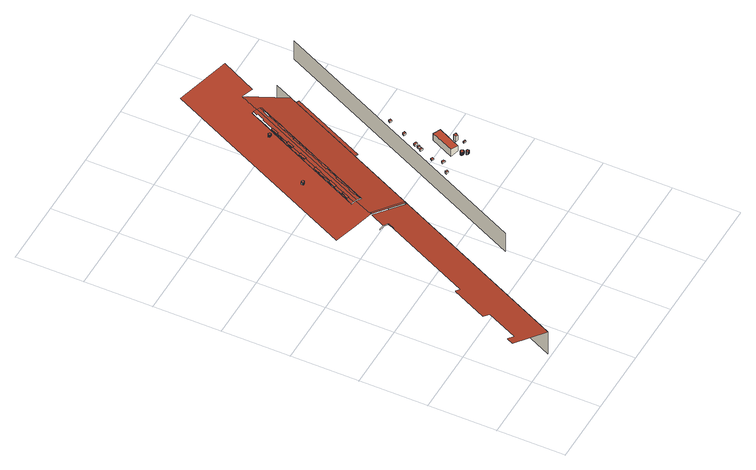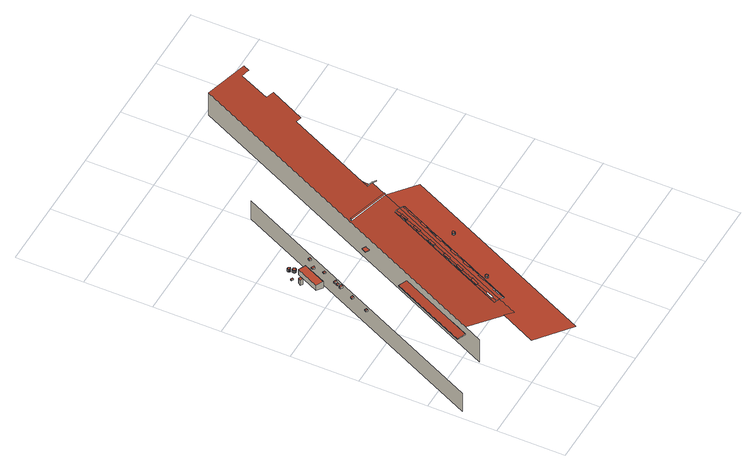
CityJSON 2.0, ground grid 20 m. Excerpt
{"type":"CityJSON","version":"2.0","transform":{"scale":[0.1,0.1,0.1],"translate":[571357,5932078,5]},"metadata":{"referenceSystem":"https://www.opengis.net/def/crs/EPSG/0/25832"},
"CityObjects":{
"building1":{"type":"Building","attributes":{"Grundfläche 2D":"11258.269333","Grundhöhe NN":"5.771"},"children":["building1-1","building1-2","building1-3","building1-4","building1-5","building1-6","building1-7","building1-8","building1-9","building1-10"],"geometry":[{"type":"MultiSurface","lod":"3","boundaries":[[[0,1,2,3,4,5,6,7,8,9,10,11,12,13,14,15,16,17,18,19,20,21,22,23,24,25,26,27]],[[28,29,30,31,6,5,4,32,33,34]],[[31,30,35]],[[36,37,38,39]],[[40,41,42,43,25,24,23,44,45,46]],[[47,48,42,41,49,50]],[[1,0,38,37]],[[48,47,51,52,53,54,55,56,57,58,59,60]],[[60,59,58,61,62,43,42,48]],[[44,63,64,65,66,67,68,69,70,71,72,73,74,75,76,77,78,79,80,81,82,83,84,85,45]],[[86,87,88,89,61,58,57,90,91,92,93,94,95,96]],[[68,67,66,65,64,63,44,23,22,97,98]],[[40,46,99,100,101,102,103,104,105,106,107,108,109,110,111,112,113,114,115,116,117,118,96,95,119,120,121,90,57,122,123,53,52,124,125,49,41]],[[126,18,17,127,128]],[[129,130,131,132,99,46,45,85,133,134,81,80,135,136,76,75,137,138,72,71,139,140,141,142,143,144,145,146,147,148,149,150,151,152,153]],[[87,154,115,114,155,156,157,111,158,159,88]],[[61,89,62]],[[160,161,162,163,26,25,43,62,164,165,20,19,166]],[[110,167,111]],[[158,168,169,170,171,164,62,89,88,159]],[[22,172,97]],[[173,69,68,98,97,172,174,175,176,177,132,131,178,179,180,153,152,181,182,183,149,148,184,185,186,143,142]]],"semantics":{"surfaces":[{"type":"RoofSurface"},{"type":"WallSurface"}],"values":[0,1,0,0,1,0,1,0,1,0,0,1,0,1,0,0,1,0,0,1,1,0]}}]},
"building1-1":{"type":"BuildingInstallation","parents":["building1"],"geometry":[{"type":"MultiSurface","lod":"3","boundaries":[[[124,187,188,125]],[[189,190,134,133]],[[187,124,52,51]],[[190,82,81,134]],[[188,187,51,47,50]],[[189,133,85,84]],[[50,49,188]],[[49,125,188]],[[190,189,84,83,82]]],"semantics":{"surfaces":[{"type":"RoofSurface"},{"type":"WallSurface"}],"values":[0,0,1,1,1,1,1,1,1]}}]},
"building1-2":{"type":"BuildingInstallation","parents":["building1"],"geometry":[{"type":"MultiSurface","lod":"3","boundaries":[[[191,192,193,194,195,196,197,198,199,200,201,202,203,204,205,206,207,208,209,210,211,212,213,214,215,216,217]],[[197,196,218,219]],[[198,197,219,220]],[[199,198,220,221]],[[200,199,221,222]],[[201,200,222,223]],[[202,201,223,224]],[[203,202,224,225]],[[204,203,225,226]],[[205,204,226,227]],[[205,227,228]],[[206,205,228,229]],[[207,206,229,230]],[[208,207,230,231]],[[209,208,231,232]],[[210,209,232,233]],[[211,210,233,234]],[[212,211,234,235]],[[213,212,235,236]],[[214,213,236,237]],[[215,214,237,238]],[[216,215,238,239]],[[217,216,239,240]],[[191,217,240,241]],[[191,241,242]],[[192,191,242,243]],[[193,192,243,244]],[[194,193,244,245]],[[195,194,245,246]],[[196,195,246,218]]],"semantics":{"surfaces":[{"type":"RoofSurface"},{"type":"WallSurface"}],"values":[0,1,1,1,1,1,1,1,1,1,1,1,1,1,1,1,1,1,1,1,1,1,1,1,1,1,1,1,1,1]}}]},
"building1-3":{"type":"BuildingInstallation","parents":["building1"],"geometry":[{"type":"MultiSurface","lod":"3","boundaries":[[[247,123,122,248]],[[249,250,136,135]],[[248,122,57,56]],[[250,77,76,136]],[[247,248,56,55,54]],[[249,135,80,79]],[[247,54,53,123]],[[250,249,79,78,77]]],"semantics":{"surfaces":[{"type":"RoofSurface"},{"type":"WallSurface"}],"values":[0,0,1,1,1,1,1,1]}}]},
"building1-4":{"type":"BuildingInstallation","parents":["building1"],"geometry":[{"type":"MultiSurface","lod":"3","boundaries":[[[251,252,253,254]],[[255,256,254,253]],[[256,257,251,254]],[[257,258,252,251]],[[258,255,253,252]],[[258,257,256,255]]],"semantics":{"surfaces":[{"type":"RoofSurface"},{"type":"WallSurface"},{"type":"OuterCeilingSurface"}],"values":[0,1,1,1,1,2]}}]},
"building1-5":{"type":"BuildingInstallation","parents":["building1"],"geometry":[{"type":"MultiSurface","lod":"3","boundaries":[[[120,119,259,260,121]],[[261,262,138,137]],[[93,259,119,95,94]],[[262,73,72,138]],[[91,260,259,93,92]],[[261,137,75,74]],[[91,90,260]],[[90,121,260]],[[261,74,73,262]]],"semantics":{"surfaces":[{"type":"RoofSurface"},{"type":"WallSurface"}],"values":[0,0,1,1,1,1,1,1,1]}}]},
"building1-6":{"type":"BuildingInstallation","parents":["building1"],"geometry":[{"type":"MultiSurface","lod":"3","boundaries":[[[263,118,117,264]],[[265,266,141,140]],[[117,116,264]],[[264,116,115,154]],[[173,142,266]],[[142,141,266]],[[86,263,264,154,87]],[[140,139,265]],[[139,71,265]],[[71,70,265]],[[86,96,263]],[[96,118,263]],[[266,265,70,69,173]]],"semantics":{"surfaces":[{"type":"RoofSurface"},{"type":"WallSurface"}],"values":[0,0,1,1,1,1,1,1,1,1,1,1,1]}}]},
"building1-7":{"type":"BuildingInstallation","parents":["building1"],"geometry":[{"type":"MultiSurface","lod":"3","boundaries":[[[112,267,268,113]],[[145,269,270,147,146]],[[267,112,111,157]],[[270,184,148,147]],[[268,267,157,156,155]],[[145,144,269]],[[144,143,269]],[[143,186,269]],[[268,155,114,113]],[[184,270,269,186,185]]],"semantics":{"surfaces":[{"type":"RoofSurface"},{"type":"WallSurface"}],"values":[0,0,1,1,1,1,1,1,1,1]}}]},
"building1-8":{"type":"BuildingInstallation","parents":["building1"],"geometry":[{"type":"MultiSurface","lod":"3","boundaries":[[[271,272,273,274,275,276,277,278,279,280,281,282,283,284,285,286,287,288,289,290,291,292,293,294,295,296,297,298,299]],[[274,273,300,301]],[[275,274,301,302]],[[276,275,302,303]],[[277,276,303,304]],[[278,277,304,305]],[[279,278,305,306]],[[280,279,306,307]],[[281,280,307,308]],[[282,281,308,309]],[[283,282,309,310]],[[284,283,310,311]],[[285,284,311,312]],[[286,285,312,313]],[[286,313,314]],[[287,286,314,315]],[[288,287,315,316]],[[289,288,316,317]],[[290,289,317,318]],[[291,290,318,319]],[[292,291,319,320]],[[293,292,320,321]],[[294,293,321,322]],[[295,294,322,323]],[[295,323,324]],[[296,295,324,325]],[[297,296,325,326]],[[298,297,326,327]],[[299,298,327,328]],[[299,328,329]],[[271,299,329,330]],[[272,271,330,331]],[[273,272,331,300]]],"semantics":{"surfaces":[{"type":"RoofSurface"},{"type":"WallSurface"}],"values":[0,1,1,1,1,1,1,1,1,1,1,1,1,1,1,1,1,1,1,1,1,1,1,1,1,1,1,1,1,1,1,1,1]}}]},
"building1-9":{"type":"BuildingInstallation","parents":["building1"],"geometry":[{"type":"MultiSurface","lod":"3","boundaries":[[[108,332,333,109]],[[334,335,151,150]],[[108,107,332]],[[107,336,332]],[[335,181,152,151]],[[167,333,332,336,337,338]],[[334,150,149,183]],[[333,167,110,109]],[[335,334,183,182,181]]],"semantics":{"surfaces":[{"type":"RoofSurface"},{"type":"WallSurface"}],"values":[0,0,1,1,1,1,1,1,1]}}]},
"building1-10":{"type":"BuildingInstallation","parents":["building1"],"geometry":[{"type":"MultiSurface","lod":"3","boundaries":[[[339,340,341,342]],[[341,340,343,344]],[[340,339,345,343]],[[342,341,344,346]],[[342,346,345,339]],[[343,345,346,344]]],"semantics":{"surfaces":[{"type":"RoofSurface"},{"type":"WallSurface"},{"type":"OuterCeilingSurface"}],"values":[0,1,1,1,1,2]}}]},
"building2":{"type":"Building","attributes":{"Grundfläche 2D":"3226.239899","Grundhöhe NN":"5.572"},"children":["building2-1","building2-2","building2-3","building2-4","building2-5","building2-6","building2-7","building2-8","building2-9","building2-10","building2-11","building2-12"],"geometry":[{"type":"MultiSurface","lod":"3","boundaries":[[[347,348,349,350]],[[351,352,353,354]],[[352,355,356,353]],[[351,357,355,352]],[[357,351,354,358]],[[355,357,358,356]]],"semantics":{"surfaces":[{"type":"WallSurface"},{"type":"RoofSurface"}],"values":[0,0,0,1,0,0]}}]},
"building2-1":{"type":"BuildingInstallation","parents":["building2"],"geometry":[{"type":"MultiSurface","lod":"3","boundaries":[[[359,360,361,362]],[[362,361,363,364]],[[359,362,364,365]],[[360,359,365,366]],[[361,360,366,363]]],"semantics":{"surfaces":[{"type":"RoofSurface"},{"type":"WallSurface"}],"values":[0,1,1,1,1]}}]},
"building2-2":{"type":"BuildingInstallation","parents":["building2"],"geometry":[{"type":"MultiSurface","lod":"3","boundaries":[[[367,368,369,370]],[[370,369,371,372]],[[367,370,372,373]],[[368,367,373,374]],[[369,368,374,371]]],"semantics":{"surfaces":[{"type":"RoofSurface"},{"type":"WallSurface"}],"values":[0,1,1,1,1]}}]},
"building2-3":{"type":"BuildingInstallation","parents":["building2"],"geometry":[{"type":"MultiSurface","lod":"3","boundaries":[[[375,376,377,378]],[[378,377,379,380]],[[375,378,380,381]],[[376,375,381,382]],[[377,376,382,379]]],"semantics":{"surfaces":[{"type":"RoofSurface"},{"type":"WallSurface"}],"values":[0,1,1,1,1]}}]},
"building2-4":{"type":"BuildingInstallation","parents":["building2"],"geometry":[{"type":"MultiSurface","lod":"3","boundaries":[[[383,384,385,386,387,388,389,390,391,392,393,394,395,396,397,398,399,400,401,402,403,404,405,406,407,408,409,410,411,412,413,414,415,416,417,418,419,420,421]],[[386,385,422,423]],[[383,421,424,425]],[[384,383,425,426]],[[385,384,426,422]],[[387,386,423,427]],[[388,387,427,428]],[[389,388,428,429]],[[390,389,429,430]],[[391,390,430,431]],[[392,391,431,432]],[[393,392,432,433]],[[394,393,433,434]],[[395,394,434,435]],[[396,395,435,436]],[[397,396,436,437]],[[398,397,437,438]],[[399,398,438,439]],[[400,399,439,440]],[[401,400,440,441]],[[402,401,441,442]],[[403,402,442,443]],[[404,403,443,444]],[[405,404,444,445]],[[405,445,446]],[[406,405,446,447]],[[407,406,447,448]],[[408,407,448,449]],[[409,408,449,450]],[[410,409,450,451]],[[411,410,451,452]],[[412,411,452,453]],[[413,412,453,454]],[[414,413,454,455]],[[415,414,455,456]],[[416,415,456,457]],[[417,416,457,458]],[[417,458,459]],[[418,417,459,460]],[[419,418,460,461]],[[420,419,461,462]],[[421,420,462,424]]],"semantics":{"surfaces":[{"type":"RoofSurface"},{"type":"WallSurface"}],"values":[0,1,1,1,1,1,1,1,1,1,1,1,1,1,1,1,1,1,1,1,1,1,1,1,1,1,1,1,1,1,1,1,1,1,1,1,1,1,1,1,1,1]}}]},
"building2-5":{"type":"BuildingInstallation","parents":["building2"],"geometry":[{"type":"MultiSurface","lod":"3","boundaries":[[[463,464,465,466,467,468,469,470,471,472,473,474,475,476,477,478,479,480,481,482,483,484,485,486,487,488,489,490,491,492,493,494,495]],[[496,464,463,497]],[[464,496,498]],[[493,492,499,500]],[[494,493,500,501]],[[495,494,501,502]],[[497,463,495,502]],[[465,464,498,503]],[[466,465,503,504]],[[467,466,504,505]],[[468,467,505,506]],[[469,468,506,507]],[[470,469,507,508]],[[471,470,508,509]],[[472,471,509,510]],[[473,472,510,511]],[[474,473,511,512]],[[475,474,512,513]],[[514,476,475,513]],[[477,476,514,515]],[[478,477,515,516]],[[479,478,516,517]],[[479,517,518]],[[480,479,518,519]],[[481,480,519,520]],[[482,481,520,521]],[[483,482,521,522]],[[484,483,522,523]],[[485,484,523,524]],[[486,485,524,525]],[[487,486,525,526]],[[488,487,526,527]],[[489,488,527,528]],[[490,489,528,529]],[[490,529,530]],[[491,490,530,531]],[[492,491,531,499]]],"semantics":{"surfaces":[{"type":"RoofSurface"},{"type":"WallSurface"}],"values":[0,1,1,1,1,1,1,1,1,1,1,1,1,1,1,1,1,1,1,1,1,1,1,1,1,1,1,1,1,1,1,1,1,1,1,1,1]}}]},
"building2-6":{"type":"BuildingInstallation","parents":["building2"],"geometry":[{"type":"MultiSurface","lod":"3","boundaries":[[[532,533,534,535,536]],[[534,533,537,538]],[[535,534,538,539]],[[536,535,539,540]],[[537,533,532,536,540,541]]],"semantics":{"surfaces":[{"type":"RoofSurface"},{"type":"WallSurface"}],"values":[0,1,1,1,1]}}]},
"building2-7":{"type":"BuildingInstallation","parents":["building2"],"geometry":[{"type":"MultiSurface","lod":"3","boundaries":[[[542,543,544,545]],[[545,544,546,547]],[[542,545,547,548]],[[543,542,548,549]],[[544,543,549,546]]],"semantics":{"surfaces":[{"type":"RoofSurface"},{"type":"WallSurface"}],"values":[0,1,1,1,1]}}]},
"building2-8":{"type":"BuildingInstallation","parents":["building2"],"geometry":[{"type":"MultiSurface","lod":"3","boundaries":[[[550,551,552,553]],[[554,555,551,550]],[[555,556,552,551]],[[556,557,553,552]],[[557,554,550,553]]],"semantics":{"surfaces":[{"type":"RoofSurface"},{"type":"WallSurface"}],"values":[0,1,1,1,1]}}]},
"building2-9":{"type":"BuildingInstallation","parents":["building2"],"geometry":[{"type":"MultiSurface","lod":"3","boundaries":[[[558,559,560,561]],[[561,560,562,563]],[[558,561,563,564]],[[559,558,564,565]],[[560,559,565,562]]],"semantics":{"surfaces":[{"type":"RoofSurface"},{"type":"WallSurface"}],"values":[0,1,1,1,1]}}]},
"building2-10":{"type":"BuildingInstallation","parents":["building2"],"geometry":[{"type":"MultiSurface","lod":"3","boundaries":[[[566,567,568,569]],[[569,568,570,571]],[[566,569,571,572]],[[567,566,572,573]],[[568,567,573,570]]],"semantics":{"surfaces":[{"type":"RoofSurface"},{"type":"WallSurface"}],"values":[0,1,1,1,1]}}]},
"building2-11":{"type":"BuildingInstallation","parents":["building2"],"geometry":[{"type":"MultiSurface","lod":"3","boundaries":[[[574,575,576,577]],[[577,576,578,579]],[[574,577,579,580]],[[575,574,580,581]],[[576,575,581,578]]],"semantics":{"surfaces":[{"type":"RoofSurface"},{"type":"WallSurface"}],"values":[0,1,1,1,1]}}]},
"building2-12":{"type":"BuildingInstallation","parents":["building2"],"geometry":[{"type":"MultiSurface","lod":"3","boundaries":[[[582,583,584,585]],[[585,584,586,587]],[[582,585,587,588]],[[583,582,588,589]],[[584,583,589,586]]],"semantics":{"surfaces":[{"type":"RoofSurface"},{"type":"WallSurface"}],"values":[0,1,1,1,1]}}]}
},
"vertices":[
[361,554,90],[359,549,90],[259,597,118],[258,597,118],[236,550,118],[237,549,118],[251,543,114],[122,270,114],[117,273,116],[108,277,118],[107,277,118],[57,171,118],[77,161,113],[34,68,112],[14,77,118],[13,78,118],[4,59,118],[109,9,89],[572,992,89],[492,1095,118],[466,1038,118],[467,1038,118],[481,1031,114],[302,650,114],[297,652,115],[286,657,118],[260,601,118],[261,601,118],[236,550,121],[237,549,121],[246,545,119],[251,543,117],[223,556,114],[223,556,117],[228,554,119],[242,524,117],[259,597,123],[359,549,96],[361,554,96],[261,601,123],[286,657,120],[278,661,119],[273,664,116],[273,664,114],[302,650,116],[297,652,119],[287,657,120],[288,689,117],[282,682,116],[287,680,119],[284,682,117],[294,703,117],[297,701,119],[310,728,119],[306,730,117],[313,745,117],[317,752,117],[320,750,119],[332,789,116],[315,752,116],[305,731,116],[341,809,116],[414,963,114],[310,669,116],[333,717,116],[343,739,116],[361,776,116],[370,796,116],[388,833,116],[390,843,117],[386,834,117],[383,835,119],[365,798,119],[369,797,116],[360,776,116],[356,778,119],[338,741,119],[341,740,117],[337,731,117],[331,718,117],[328,719,119],[316,692,119],[318,691,117],[313,680,117],[308,670,117],[306,671,119],[361,846,117],[367,860,117],[369,867,116],[359,846,116],[337,786,119],[333,788,117],[340,804,116],[342,808,116],[343,808,117],[346,807,119],[364,844,119],[410,881,116],[397,854,116],[467,1038,120],[466,1038,120],[457,1043,119],[450,1029,119],[453,1028,119],[446,1014,119],[443,1006,119],[440,1007,119],[423,971,119],[426,970,119],[416,949,119],[413,950,119],[396,913,119],[399,912,119],[389,891,119],[387,892,119],[374,865,119],[375,864,119],[376,864,119],[366,843,119],[348,806,119],[347,802,119],[339,785,119],[322,749,119],[312,727,119],[299,700,119],[289,679,119],[597,1046,89],[109,9,8],[597,1046,8],[457,999,119],[468,1021,119],[470,1020,119],[476,1034,119],[304,672,119],[314,693,119],[326,720,119],[336,742,119],[354,779,119],[363,799,119],[382,836,119],[381,836,119],[390,857,119],[393,856,119],[405,883,119],[404,884,119],[403,884,119],[409,897,119],[413,905,119],[415,904,119],[432,941,119],[430,942,119],[441,963,119],[443,962,119],[459,998,119],[370,866,117],[384,894,117],[388,902,117],[394,915,117],[409,952,116],[382,895,116],[572,1185,127],[440,1247,89],[159,649,89],[212,624,104],[453,1045,114],[460,1041,117],[521,1078,127],[411,951,117],[414,963,116],[436,1009,116],[446,1031,116],[453,1045,116],[420,902,116],[395,855,117],[437,939,116],[448,960,116],[464,996,116],[481,1031,116],[473,1019,117],[467,1006,117],[462,997,117],[446,961,117],[439,947,117],[436,939,117],[418,903,117],[413,891,117],[408,882,117],
[294,703,119],[284,682,119],[308,670,119],[318,691,119],
[294,812,109],[295,812,109],[296,812,109],[297,813,109],[297,814,109],[298,814,109],[298,815,109],[298,816,109],[298,817,109],[297,818,109],[297,819,109],[296,819,109],[295,820,109],[294,820,109],[293,820,109],[292,820,109],[291,819,109],[290,818,109],[290,817,109],[290,816,109],[290,815,109],[290,814,109],[290,813,109],[291,813,109],[291,812,109],[292,812,109],[293,812,109],[298,814,103],[298,815,103],[298,816,103],[298,817,103],[297,818,103],[297,819,102],[296,819,102],[295,820,102],[294,820,102],[293,820,102],[293,820,101],[292,820,101],[291,819,101],[290,818,101],[290,817,101],[290,816,101],[290,815,101],[290,814,101],[290,813,102],[291,813,102],[291,812,102],[292,812,102],[293,812,102],[294,812,102],[294,812,103],[295,812,103],[296,812,103],[297,813,103],[297,814,103],
[306,730,119],[317,752,119],[331,718,119],[341,740,119],
[411,620,52],[399,626,52],[393,612,52],[404,606,52],[393,612,50],[404,606,50],[411,620,50],[399,626,50],
[342,808,119],[333,788,119],[360,776,119],[369,797,119],
[361,846,119],[370,866,119],[386,834,119],[395,855,119],
[394,915,119],[384,894,119],[408,882,119],[418,903,119],
[402,973,117],[402,972,117],[401,972,117],[400,972,117],[400,971,117],[399,971,117],[399,970,117],[399,969,117],[399,968,117],[399,967,117],[399,966,117],[400,966,117],[400,965,117],[401,965,117],[402,964,117],[403,964,117],[404,964,117],[405,965,117],[406,965,117],[406,966,117],[407,967,117],[407,968,117],[407,969,117],[407,970,117],[406,971,117],[405,972,117],[404,972,117],[404,973,117],[403,973,117],[401,972,110],[400,972,110],[400,971,110],[399,971,110],[399,970,110],[399,969,110],[399,968,110],[399,967,110],[399,966,110],[400,966,111],[400,965,111],[401,965,111],[402,964,111],[403,964,111],[403,964,112],[404,964,112],[405,965,112],[406,965,112],[406,966,112],[407,967,112],[407,968,112],[407,969,112],[407,970,112],[406,971,112],[406,971,111],[405,972,111],[404,972,111],[404,973,111],[403,973,111],[403,973,110],[402,973,110],[402,972,110],
[421,972,119],[411,951,119],[436,939,119],[446,961,119],[421,972,117],[418,966,117],[414,958,117],
[466,768,64],[491,756,62],[596,981,62],[572,992,64],[491,756,60],[596,981,60],[466,768,60],[572,992,60],
[397,280,72],[777,1088,72],[777,1088,6],[397,280,6],[596,519,107],[575,529,107],[575,529,83],[596,519,88],[607,597,107],[607,597,83],[628,587,107],[628,587,88],
[519,513,80],[525,510,80],[528,516,80],[522,519,80],[528,516,76],[522,519,74],[519,513,74],[525,510,76],
[553,534,83],[555,540,83],[548,543,83],[545,538,83],[548,543,77],[545,538,77],[553,534,79],[555,540,79],
[545,569,78],[551,566,78],[554,572,78],[548,575,78],[554,572,76],[548,575,74],[545,569,74],[551,566,76],
[593,510,97],[592,510,97],[591,510,97],[590,510,97],[589,510,97],[589,509,97],[588,509,97],[587,508,97],[587,507,97],[587,506,97],[586,506,97],[586,505,97],[586,504,97],[587,504,97],[587,503,97],[587,502,97],[588,502,97],[588,501,97],[589,501,97],[589,500,97],[590,500,97],[591,500,97],[592,500,97],[593,500,97],[594,500,97],[595,501,97],[596,501,97],[596,502,97],[596,503,97],[597,503,97],[597,504,97],[597,505,97],[597,506,97],[597,507,97],[596,508,97],[596,509,97],[595,509,97],[595,510,97],[594,510,97],[591,510,87],[590,510,87],[594,510,88],[593,510,88],[592,510,88],[589,510,87],[589,509,87],[588,509,87],[587,508,87],[587,507,87],[587,506,87],[586,506,87],[586,505,87],[586,504,87],[587,504,87],[587,503,87],[587,502,87],[588,502,88],[588,501,88],[589,501,88],[589,500,88],[590,500,88],[591,500,88],[592,500,88],[592,500,89],[593,500,89],[594,500,89],[595,501,89],[596,501,89],[596,502,89],[596,503,89],[597,503,89],[597,504,89],[597,505,89],[597,506,89],[597,507,89],[596,508,89],[596,508,88],[596,509,88],[595,509,88],[595,510,88],
[597,496,99],[596,496,99],[595,496,99],[595,495,99],[594,495,99],[594,494,99],[593,494,99],[593,493,99],[593,492,99],[593,491,99],[594,490,99],[594,489,99],[595,489,99],[595,488,99],[596,488,99],[597,488,99],[598,488,99],[599,488,99],[600,488,99],[600,489,99],[601,489,99],[601,490,99],[602,491,99],[602,492,99],[602,493,99],[602,494,99],[601,494,99],[601,495,99],[600,496,99],[599,496,99],[598,496,99],[598,497,99],[597,497,99],[596,496,90],[597,496,90],[596,496,89],[599,496,90],[598,496,90],[598,497,90],[597,497,90],[595,496,89],[595,495,89],[594,495,89],[594,494,89],[593,494,89],[593,493,89],[593,492,89],[593,491,89],[594,490,90],[594,489,90],[595,489,90],[595,488,90],[596,488,90],[597,488,90],[598,488,90],[598,488,91],[599,488,91],[600,488,91],[600,489,91],[601,489,91],[601,490,91],[602,491,91],[602,492,91],[602,493,91],[602,494,91],[601,494,91],[601,495,91],[601,495,90],[600,496,90],
[567,615,80],[565,616,80],[563,611,80],[570,608,80],[572,613,80],[565,616,74],[563,611,74],[570,608,75],[572,613,75],[567,615,74],
[575,617,79],[577,623,79],[571,626,79],[569,620,79],[571,626,74],[569,620,74],[575,617,76],[577,623,76],
[575,638,81],[572,632,81],[580,629,81],[582,634,81],[575,638,74],[572,632,74],[580,629,75],[582,634,75],
[629,513,98],[631,517,98],[625,519,98],[623,515,98],[625,519,93],[623,515,93],[629,513,94],[631,517,94],
[628,535,110],[632,544,110],[625,547,110],[621,538,110],[625,547,90],[621,538,90],[628,535,92],[632,544,92],
[600,673,80],[603,679,80],[597,681,80],[594,675,80],[597,681,74],[594,675,74],[600,673,75],[603,679,75],
[620,729,80],[626,726,80],[629,732,80],[623,735,80],[629,732,76],[623,735,74],[620,729,74],[626,726,76]
]}
